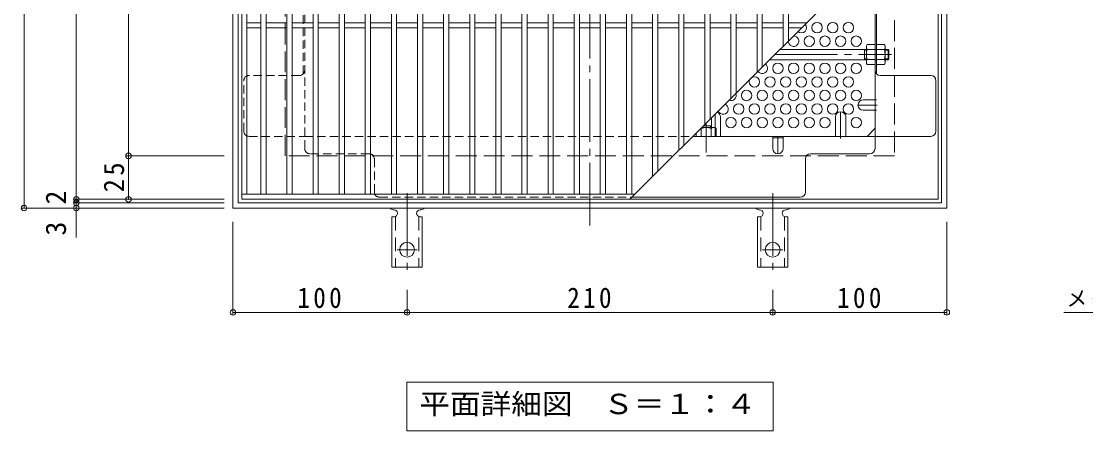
# Model space of a CAD drawing. Units: millimetres at full size, sheet at 1:4. Extents: x -838 to 1044, y -781 to 732.
# Drawn here: x -821 to -210, y 60 to 295 of the extents above; entities that cross this region are included whole.
import ezdxf
from ezdxf.enums import TextEntityAlignment as Align

# ---------------------------------------------------------------- set-up
doc = ezdxf.new("R2010")
doc.units = ezdxf.units.MM
doc.header["$LTSCALE"] = 4
doc.header["$PDMODE"] = 32
doc.header["$PDSIZE"] = 3.2
for name, pattern in [('CHAIN1', [8, 5, -1, 1, -1]), ('CHAIN2', [12, 9, -1, 1, -1]), ('DASHED1', [1.8, 1.2, -0.6]), ('DASHED2', [3, 2, -1]), ('DASHED3', [4, 3, -1])]:
    doc.linetypes.add(name, pattern=pattern)
for name, color, linetype, lineweight in [('A-1_躯体', 3, 'Continuous', 9), ('A-2_仕上', 3, 'Continuous', 9), ('A-4_その他', 7, 'Continuous', 9), ('A-5_文字', 7, 'Continuous', 9), ('A-6_寸法', 2, 'Continuous', 9), ('A-7_ハッチ', 2, 'Continuous', 9), ('A-8_記号', 2, 'Continuous', 9), ('A-9_ｸｳﾁｮｳｷ', 6, 'Continuous', 9), ('A-A_ﾊｯﾁ-ﾜｸ', 3, 'Continuous', 9), ('F-5_F-5ﾚｲﾔ', 7, 'Continuous', 9)]:
    doc.layers.add(name, color=color, linetype=linetype, lineweight=lineweight)
doc.styles.add('ＭＳ ゴシック', font='')
doc.styles.get('ＭＳ ゴシック').set_extended_font_data('MS Gothic')

msp = doc.modelspace()

# ---------------------------------------------------------------- linework, layer by layer
at = {"layer": 'A-1_躯体', "linetype": 'CHAIN2'}
for p, q in [((-388.517, 276.359), (-321.436, 276.359)), ((-427.913, 236.962), (-427.913, 220.126))]:
    msp.add_line(p, q, dxfattribs=at)
at = {"layer": 'A-1_躯体'}
for p, q in [((-335.913, 279.359), (-385.517, 279.359)), ((-336.913, 273.359), (-336.913, 279.359)), ((-336.913, 278.859), (-335.913, 278.859)), ((-323.413, 279.359), (-325.113, 279.359)), ((-325.113, 278.859), (-322.913, 278.859)), ((-323.413, 273.359), (-323.413, 279.359)), ((-323.413, 279.359), (-322.913, 278.859)), ((-322.913, 273.859), (-322.913, 278.859)), ((-335.913, 273.359), (-391.517, 273.359)), ((-336.913, 273.859), (-335.913, 273.859)), ((-325.113, 273.859), (-322.913, 273.859)), ((-323.413, 273.359), (-325.113, 273.359)), ((-323.413, 273.359), (-322.913, 273.859)), ((-424.913, 239.962), (-424.913, 234.359)), ((-429.517, 235.359), (-424.913, 235.359)), ((-425.413, 235.359), (-425.413, 234.359))]:
    msp.add_line(p, q, dxfattribs=at)
at = {"layer": 'A-1_躯体', "color": 2}
for points in [[(-699.713, 188.162), (-699.713, 598.162), (-289.713, 598.162), (-289.713, 188.162)], [(-696.713, 191.162), (-696.713, 595.162), (-292.713, 595.162), (-292.713, 191.162)]]:
    msp.add_lwpolyline(points, close=True, dxfattribs=at)
at = {"layer": 'A-1_躯体', "color": 2, "linetype": 'DASHED3'}
msp.add_lwpolyline([(-669.713, 218.162), (-669.713, 568.162), (-319.713, 568.162), (-319.713, 218.162)], close=True, dxfattribs=at)
at = {"layer": 'A-2_仕上'}
for p, q in [((-694.713, 593.162), (-694.713, 193.162)), ((-294.713, 193.162), (-294.713, 593.162)), ((-691.713, 590.162), (-691.713, 196.162)), ((-683.713, 590.162), (-683.713, 196.162)), ((-680.713, 590.162), (-680.713, 196.162)), ((-668.713, 590.162), (-668.713, 196.162)), ((-665.713, 590.162), (-665.713, 196.162)), ((-653.713, 590.162), (-653.713, 196.162)), ((-650.713, 590.162), (-650.713, 196.162)), ((-638.713, 590.162), (-638.713, 196.162)), ((-635.713, 590.162), (-635.713, 196.162)), ((-623.713, 590.162), (-623.713, 196.162)), ((-620.713, 590.162), (-620.713, 196.162)), ((-608.713, 590.162), (-608.713, 196.162)), ((-605.713, 590.162), (-605.713, 196.162)), ((-593.713, 590.162), (-593.713, 196.162)), ((-590.713, 590.162), (-590.713, 196.162)), ((-578.713, 590.162), (-578.713, 196.162)), ((-575.713, 590.162), (-575.713, 196.162)), ((-563.713, 590.162), (-563.713, 196.162)), ((-560.713, 590.162), (-560.713, 196.162)), ((-548.713, 590.162), (-548.713, 196.162)), ((-545.713, 590.162), (-545.713, 196.162)), ((-533.713, 590.162), (-533.713, 196.162)), ((-530.713, 590.162), (-530.713, 196.162)), ((-518.713, 590.162), (-518.713, 196.162)), ((-515.713, 590.162), (-515.713, 196.162)), ((-503.713, 590.162), (-503.713, 196.162)), ((-500.713, 590.162), (-500.713, 196.162)), ((-488.713, 590.162), (-488.713, 196.162)), ((-485.713, 590.162), (-485.713, 196.162)), ((-473.713, 590.162), (-473.713, 196.162)), ((-470.713, 590.162), (-470.713, 196.162)), ((-458.713, 590.162), (-458.713, 206.162)), ((-455.713, 590.162), (-455.713, 209.162)), ((-443.713, 590.162), (-443.713, 221.162)), ((-440.713, 590.162), (-440.713, 224.162)), ((-428.713, 590.162), (-428.713, 236.162)), ((-425.713, 590.162), (-425.713, 239.162)), ((-413.713, 590.162), (-413.713, 251.162)), ((-410.713, 590.162), (-410.713, 254.162)), ((-398.713, 590.162), (-398.713, 266.162)), ((-395.713, 590.162), (-395.713, 269.162)), ((-383.713, 590.162), (-383.713, 281.162)), ((-380.713, 590.162), (-380.713, 284.162)), ((-294.713, 370.162), (-471.713, 193.162)), ((-683.713, 294.662), (-691.713, 294.662)), ((-668.713, 294.662), (-680.713, 294.662)), ((-653.713, 294.662), (-665.713, 294.662)), ((-638.713, 294.662), (-650.713, 294.662)), ((-623.713, 294.662), (-635.713, 294.662)), ((-608.713, 294.662), (-620.713, 294.662)), ((-593.713, 294.662), (-605.713, 294.662)), ((-578.713, 294.662), (-590.713, 294.662)), ((-563.713, 294.662), (-575.713, 294.662)), ((-548.713, 294.662), (-560.713, 294.662)), ((-533.713, 294.662), (-545.713, 294.662)), ((-518.713, 294.662), (-530.713, 294.662)), ((-503.713, 294.662), (-515.713, 294.662)), ((-488.713, 294.662), (-500.713, 294.662)), ((-473.713, 294.662), (-485.713, 294.662)), ((-458.713, 294.662), (-470.713, 294.662)), ((-443.713, 294.662), (-455.713, 294.662)), ((-428.713, 294.662), (-440.713, 294.662)), ((-413.713, 294.662), (-425.713, 294.662)), ((-398.713, 294.662), (-410.713, 294.662)), ((-383.713, 294.662), (-395.713, 294.662)), ((-370.213, 294.662), (-380.713, 294.662)), ((-683.713, 291.662), (-691.713, 291.662)), ((-668.713, 291.662), (-680.713, 291.662)), ((-653.713, 291.662), (-665.713, 291.662)), ((-638.713, 291.662), (-650.713, 291.662)), ((-623.713, 291.662), (-635.713, 291.662)), ((-608.713, 291.662), (-620.713, 291.662)), ((-593.713, 291.662), (-605.713, 291.662)), ((-578.713, 291.662), (-590.713, 291.662)), ((-563.713, 291.662), (-575.713, 291.662)), ((-548.713, 291.662), (-560.713, 291.662)), ((-533.713, 291.662), (-545.713, 291.662)), ((-518.713, 291.662), (-530.713, 291.662)), ((-503.713, 291.662), (-515.713, 291.662)), ((-488.713, 291.662), (-500.713, 291.662)), ((-473.713, 291.662), (-485.713, 291.662)), ((-458.713, 291.662), (-470.713, 291.662)), ((-443.713, 291.662), (-455.713, 291.662)), ((-428.713, 291.662), (-440.713, 291.662)), ((-413.713, 291.662), (-425.713, 291.662)), ((-398.713, 291.662), (-410.713, 291.662)), ((-383.713, 291.662), (-395.713, 291.662)), ((-373.213, 291.662), (-380.713, 291.662)), ((-694.713, 196.162), (-468.713, 196.162)), ((-694.713, 193.162), (-294.713, 193.162))]:
    msp.add_line(p, q, dxfattribs=at)
at = {"layer": 'A-4_その他'}
for p, q in [((-819.713, 598.162), (-819.713, 188.162)), ((-789.713, 593.162), (-789.713, 193.162)), ((-759.713, 568.162), (-759.713, 218.162)), ((-760.913, 218.162), (-704.713, 218.162)), ((-759.713, 218.162), (-759.713, 193.162)), ((-790.913, 193.162), (-704.713, 193.162)), ((-790.913, 191.162), (-704.713, 191.162)), ((-789.713, 193.162), (-789.713, 191.162)), ((-789.713, 191.162), (-789.713, 171.154)), ((-820.913, 188.162), (-704.713, 188.162)), ((-699.713, 126.962), (-699.713, 180.162)), ((-289.713, 126.962), (-289.713, 180.162)), ((-599.713, 126.962), (-599.713, 141.23)), ((-389.713, 126.962), (-389.713, 141.23)), ((-699.713, 128.162), (-599.713, 128.162)), ((-599.713, 128.162), (-389.713, 128.162)), ((-389.713, 128.162), (-289.713, 128.162))]:
    msp.add_line(p, q, dxfattribs=at)
for p in [(-759.713, 218.162), (-819.713, 188.162), (-789.713, 193.162), (-789.713, 191.162), (-789.713, 188.162), (-759.713, 193.162), (-699.713, 128.162), (-599.713, 128.162), (-389.713, 128.162), (-289.713, 128.162)]:
    msp.add_point(p, dxfattribs=at)
at = {"layer": 'A-5_文字'}
for p, q in [((-599.913, 88.162), (-389.513, 88.162)), ((-599.913, 88.162), (-599.913, 60.162)), ((-389.513, 88.162), (-389.513, 60.162)), ((-599.913, 60.162), (-389.513, 60.162))]:
    msp.add_line(p, q, dxfattribs=at)
at = {"layer": 'A-6_寸法'}
for centre in [(-364.213, 291.837), (-355.213, 291.837), (-346.213, 291.837), (-368.713, 284.043), (-359.713, 284.043), (-350.713, 284.043), (-341.713, 284.043), (-386.713, 268.454), (-377.713, 268.454), (-368.713, 268.454), (-359.713, 268.454), (-350.713, 268.454), (-341.713, 268.454), (-400.213, 260.66), (-391.213, 260.66), (-382.213, 260.66), (-373.213, 260.66), (-364.213, 260.66), (-355.213, 260.66), (-346.213, 260.66), (-404.713, 252.866), (-395.713, 252.866), (-386.713, 252.866), (-377.713, 252.866), (-368.713, 252.866), (-359.713, 252.866), (-350.713, 252.866), (-341.713, 252.866), (-409.213, 245.072), (-400.213, 245.072), (-391.213, 245.072), (-382.213, 245.072), (-373.213, 245.072), (-364.213, 245.072), (-355.213, 245.072), (-346.213, 245.072), (-413.713, 237.278), (-404.713, 237.278), (-395.713, 237.278), (-386.713, 237.278), (-377.713, 237.278), (-368.713, 237.278), (-359.713, 237.278), (-341.713, 237.278)]:
    msp.add_circle(centre, 3, dxfattribs=at)
for centre, start, end in [((-373.213, 291.837), 227.36245, 42.63755), ((-377.713, 284.043), 177.67281, 92.32719), ((-395.713, 268.454), 215.39643, 54.60357), ((-413.713, 252.866), 248.67673, 21.32327), ((-418.213, 245.072), 202.98302, 67.01698)]:
    msp.add_arc(centre, 3, start, end, dxfattribs=at)
at = {"layer": 'A-7_ハッチ', "linetype": 'CHAIN2'}
msp.add_line((-494.713, 178.162), (-494.713, 608.162), dxfattribs=at)
at = {"layer": 'A-7_ハッチ', "linetype": 'DASHED1'}
for p, q in [((-658.513, 222.359), (-658.513, 563.966)), ((-659.313, 265.32), (-659.313, 374.701)), ((-330.113, 279.359), (-330.913, 279.359)), ((-330.113, 273.159), (-330.913, 273.159)), ((-661.513, 264.36), (-690.516, 264.36)), ((-693.516, 232.359), (-693.516, 261.36)), ((-330.913, 250.352), (-330.113, 250.352)), ((-330.913, 244.352), (-330.113, 244.352)), ((-690.516, 229.359), (-658.513, 229.359)), ((-658.513, 229.359), (-435.517, 229.359)), ((-621.512, 219.359), (-655.513, 219.359)), ((-618.512, 216.359), (-618.512, 197.359)), ((-615.512, 194.359), (-470.517, 194.359))]:
    msp.add_line(p, q, dxfattribs=at)
at = {"layer": 'A-7_ハッチ'}
for p, q in [((-330.913, 222.359), (-330.913, 333.962)), ((-330.113, 265.32), (-330.113, 334.762)), ((-298.909, 264.36), (-327.913, 264.36)), ((-295.909, 232.359), (-295.909, 261.36)), ((-335.525, 229.359), (-330.913, 233.971)), ((-435.517, 229.359), (-298.909, 229.359)), ((-383.713, 228.559), (-389.713, 228.559)), ((-370.914, 197.359), (-370.914, 216.359)), ((-367.914, 219.359), (-333.913, 219.359)), ((-470.517, 194.359), (-373.914, 194.359))]:
    msp.add_line(p, q, dxfattribs=at)
at = {"layer": 'A-7_ハッチ', "linetype": 'DASHED1'}
for centre, start, end in [((-690.516, 261.36), 90, 180), ((-661.513, 267.36), 270, 0), ((-690.516, 232.359), 180, 270), ((-655.513, 222.359), 180, 270), ((-621.512, 216.359), 0, 90), ((-615.512, 197.359), 180, 270)]:
    msp.add_arc(centre, 3, start, end, dxfattribs=at)
at = {"layer": 'A-7_ハッチ'}
for centre, start, end in [((-327.913, 267.36), 180, 270), ((-298.909, 261.36), 0, 90), ((-298.909, 232.359), 270, 0), ((-333.913, 222.359), 270, 0), ((-367.914, 216.359), 90, 180), ((-373.914, 197.359), 270, 0)]:
    msp.add_arc(centre, 3, start, end, dxfattribs=at)
at = {"layer": 'A-8_記号', "linetype": 'CHAIN1'}
for p, q in [((-329.713, 247.352), (-340.713, 247.352)), ((-422.713, 229.359), (-422.713, 242.162)), ((-350.713, 228.159), (-350.713, 243.509)), ((-386.713, 229.359), (-386.713, 219.359))]:
    msp.add_line(p, q, dxfattribs=at)
at = {"layer": 'A-8_記号'}
for p, q in [((-337.713, 250.352), (-330.913, 250.352)), ((-419.713, 240.509), (-419.713, 229.359)), ((-353.713, 240.509), (-353.713, 229.359)), ((-347.713, 240.509), (-347.713, 229.359)), ((-337.713, 244.352), (-330.913, 244.352)), ((-389.713, 222.359), (-389.713, 229.359)), ((-383.713, 222.359), (-383.713, 229.359))]:
    msp.add_line(p, q, dxfattribs=at)
for centre, start, end in [((-337.713, 247.352), 90, 270), ((-422.713, 240.509), 0, 67.93994), ((-350.713, 240.509), 0, 180), ((-386.713, 222.359), 180, 0)]:
    msp.add_arc(centre, 3, start, end, dxfattribs=at)
at = {"layer": 'A-9_ｸｳﾁｮｳｷ', "color": 2}
for p, q in [((-335.913, 281.359), (-335.48, 282.109)), ((-335.913, 271.359), (-335.913, 281.359)), ((-330.913, 282.109), (-335.48, 282.109)), ((-330.913, 270.609), (-330.913, 282.109)), ((-330.113, 270.609), (-330.113, 282.109)), ((-330.113, 282.109), (-325.546, 282.109)), ((-325.113, 281.359), (-325.546, 282.109)), ((-325.113, 271.359), (-325.113, 281.359)), ((-335.48, 279.222), (-330.913, 279.222)), ((-325.546, 279.222), (-330.113, 279.222)), ((-335.913, 271.359), (-335.48, 270.609)), ((-335.48, 273.495), (-330.913, 273.495)), ((-330.913, 270.609), (-335.48, 270.609)), ((-325.546, 273.495), (-330.113, 273.495)), ((-330.113, 270.609), (-325.546, 270.609)), ((-325.113, 271.359), (-325.546, 270.609)), ((-430.776, 233.926), (-430.776, 229.359)), ((-430.517, 234.359), (-422.913, 234.359)), ((-425.05, 233.926), (-425.05, 229.359)), ((-422.913, 234.359), (-422.163, 233.926)), ((-433.663, 229.359), (-433.663, 231.212))]:
    msp.add_line(p, q, dxfattribs=at)
msp.add_lwpolyline([(-433.663, 229.359), (-422.163, 229.359), (-422.163, 233.926)], dxfattribs=at)
for centre, radius, start, end in [((-332.631, 280.464), 3.29, 149.99998, 176.07924), ((-328.395, 280.464), 3.29, 3.92076, 30.00002), ((-333.178, 280.699), 2.735, 180.2103, 212.68507), ((-326.23, 276.359), 9.683, 162.79973, 197.20026), ((-327.848, 280.699), 2.735, 327.31493, 359.7897), ((-334.796, 276.359), 9.683, 342.79974, 17.20027), ((-333.178, 272.019), 2.735, 147.31491, 179.78969), ((-332.631, 272.253), 3.29, 183.92075, 210), ((-327.848, 272.019), 2.735, 0.21031, 32.68509), ((-328.395, 272.253), 3.29, 330, 356.07925), ((-432.253, 231.624), 2.735, 57.31491, 59.95844), ((-427.913, 224.676), 9.683, 72.79973, 107.20026), ((-423.573, 231.624), 2.735, 90.2103, 122.68507), ((-423.808, 231.077), 3.29, 59.99998, 86.07924)]:
    msp.add_arc(centre, radius, start, end, dxfattribs=at)
at = {"layer": 'A-A_ﾊｯﾁ-ﾜｸ', "color": 7, "linetype": 'CHAIN2'}
for p, q in [((-599.713, 196.63), (-599.713, 149.23)), ((-389.713, 196.63), (-389.713, 149.23)), ((-605.489, 164.162), (-593.937, 164.162)), ((-395.489, 164.162), (-383.937, 164.162))]:
    msp.add_line(p, q, dxfattribs=at)
at = {"layer": 'A-A_ﾊｯﾁ-ﾜｸ'}
for p, q in [((-607.713, 187.162), (-607.213, 187.162)), ((-592.218, 187.162), (-591.704, 187.162)), ((-397.713, 187.162), (-397.213, 187.162)), ((-382.218, 187.162), (-381.704, 187.162)), ((-608.463, 183.162), (-607.213, 183.162)), ((-608.463, 183.162), (-608.463, 154.162)), ((-590.963, 183.162), (-592.213, 183.162)), ((-590.963, 183.162), (-590.963, 154.162)), ((-398.463, 183.162), (-397.213, 183.162)), ((-398.463, 183.162), (-398.463, 154.162)), ((-380.963, 183.162), (-382.213, 183.162)), ((-380.963, 183.162), (-380.963, 154.162)), ((-590.963, 154.162), (-608.463, 154.162)), ((-380.963, 154.162), (-398.463, 154.162))]:
    msp.add_line(p, q, dxfattribs=at)
at = {"layer": 'A-A_ﾊｯﾁ-ﾜｸ', "linetype": 'DASHED2'}
for p, q in [((-606.463, 183.308), (-606.463, 154.162)), ((-592.963, 183.308), (-592.963, 154.162)), ((-396.463, 183.308), (-396.463, 154.162)), ((-382.963, 183.308), (-382.963, 154.162))]:
    msp.add_line(p, q, dxfattribs=at)
at = {"layer": 'A-A_ﾊｯﾁ-ﾜｸ'}
for centre in [(-599.713, 164.162), (-389.713, 164.162)]:
    msp.add_circle(centre, 4.25, dxfattribs=at)
for centre, start, end in [((-607.713, 189.162), 209.99951, 269.72403), ((-607.213, 185.162), 270, 90), ((-592.213, 185.162), 90.13329, 270), ((-591.713, 189.162), 270.24162, 330.00072), ((-397.713, 189.162), 209.99951, 269.72403), ((-397.213, 185.162), 270, 90), ((-382.213, 185.162), 90.13329, 270), ((-381.713, 189.162), 270.24162, 330.00072)]:
    msp.add_arc(centre, 2, start, end, dxfattribs=at)
at = {"layer": 'F-5_F-5ﾚｲﾔ'}
msp.add_line((-222.527, 128.162), (-40.258, 128.162), dxfattribs=at)

# ---------------------------------------------------------------- texts
at = {"layer": 'A-4_その他', "color": 2, "style": 'ＭＳ ゴシック'}
for s, p in [('2', (-792.113, 190.202)), ('3', (-792.113, 172.347))]:
    msp.add_text(s, height=11.73, rotation=90, dxfattribs=at).set_placement(p, align=Align.BOTTOM_LEFT)
at = {"layer": 'A-4_その他', "color": 2, "insert": (-762.113, 197.162), "char_height": 11.73, "attachment_point": 7, "rotation": 90, "style": 'ＭＳ ゴシック'}
msp.add_mtext('\\T1.27;\\W0.95;25', dxfattribs=at)
at = {"layer": 'A-4_その他', "color": 2, "char_height": 11.73, "attachment_point": 7, "style": 'ＭＳ ゴシック'}
for s, insert in [('\\T1.27;\\W0.9;100', (-662.713, 130.562)), ('\\T1.27;\\W0.9;210', (-507.713, 130.562)), ('\\T1.27;\\W0.9;100', (-352.713, 130.562))]:
    msp.add_mtext(s, dxfattribs=dict(at, insert=insert))
at = {"layer": 'A-5_文字', "color": 2, "style": 'ＭＳ ゴシック', "width": 1.1}
msp.add_text('平面詳細図\u3000Ｓ＝１：４', height=11.73, dxfattribs=at).set_placement((-592.713, 66.162), align=Align.BOTTOM_LEFT)
at = {"layer": 'F-5_F-5ﾚｲﾔ', "insert": (-221.036, 130.842), "char_height": 8.798, "attachment_point": 7, "style": 'ＭＳ ゴシック'}
msp.add_mtext('\\T1.17;メインバー表面\u3000Ｓ＝１：１', dxfattribs=at)

doc.saveas('drawing.dxf')
